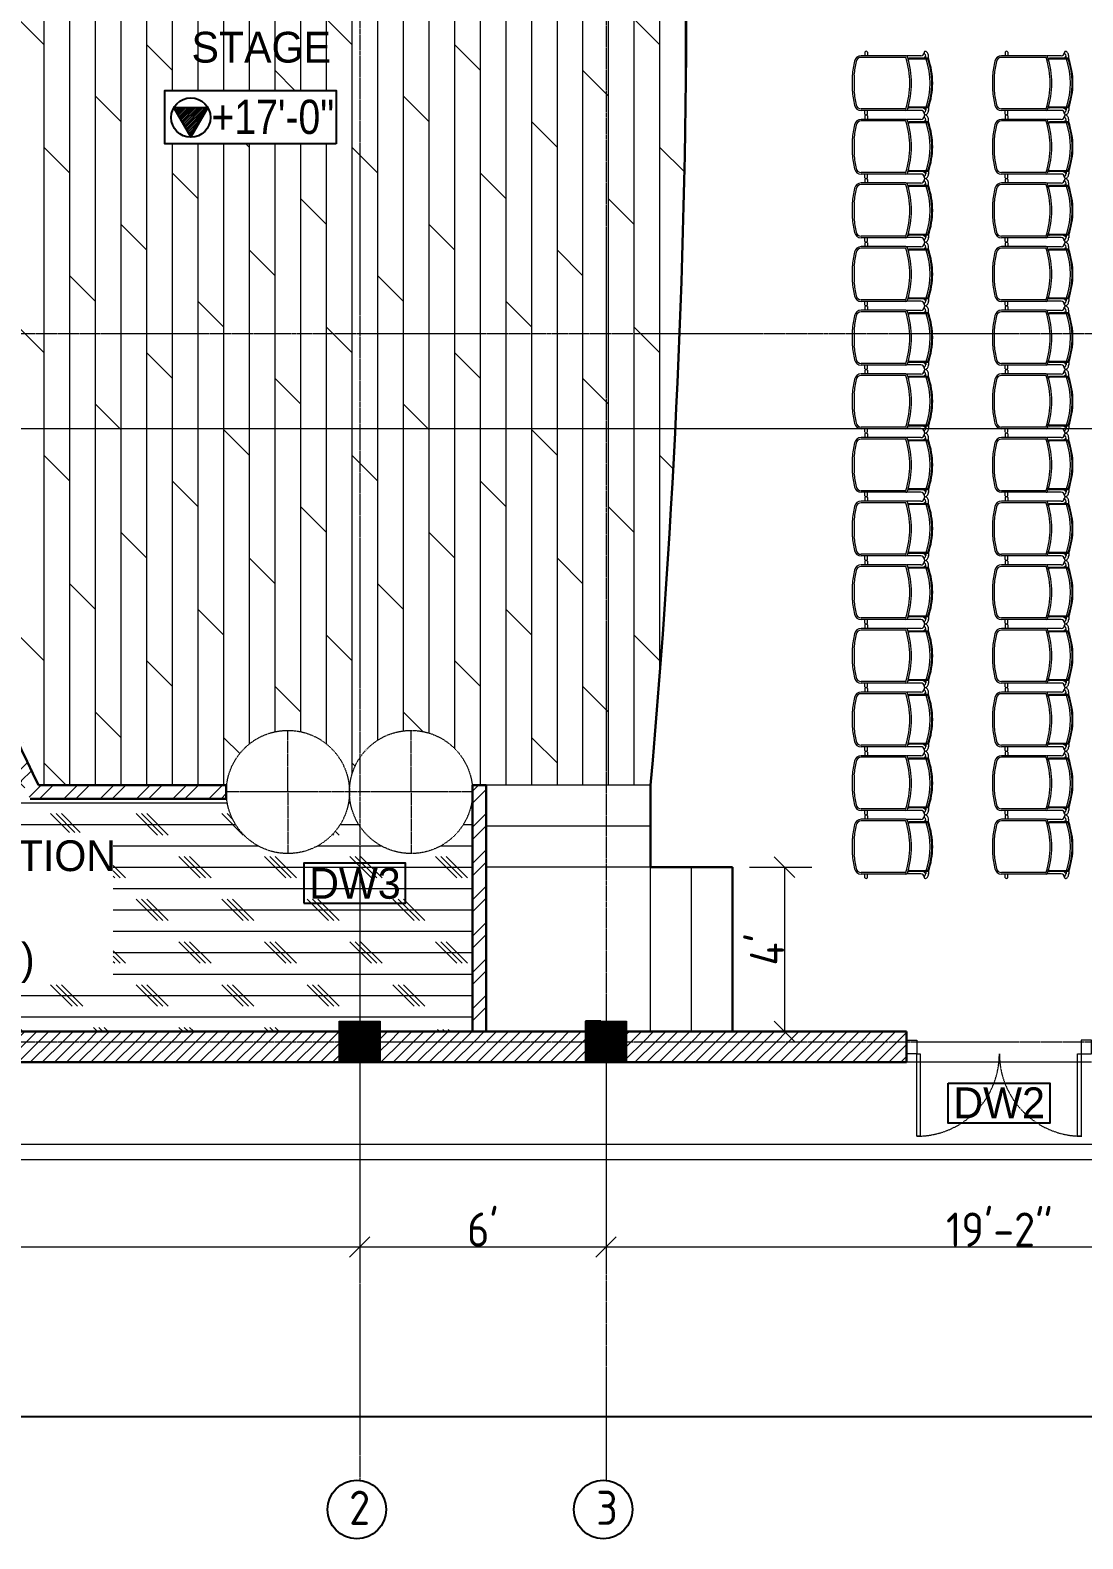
# Model space of a CAD drawing. Extents: x -95606 to 113309, y -42160 to -940.
# Drawn here: x -42306.3 to -41998.6, y -20272.8 to -19831.8 of the extents above; entities that cross this region are included whole.
import ezdxf

# ---------------------------------------------------------------- set-up
doc = ezdxf.new("R2010")
doc.units = 0
doc.header["$LTSCALE"] = 0.02
doc.header["$MEASUREMENT"] = 0
doc.header["$PDMODE"] = 3
doc.header["$PDSIZE"] = -2
for name, pattern in [('ACAD_ISO04W100', [30, 24, -3, 0, -3]), ('CENTERX2', [101.6, 63.5, -12.7, 12.7, -12.7]), ('DASHED', [0.75, 0.5, -0.25])]:
    doc.linetypes.add(name, pattern=pattern)
doc.layers.get('0').update_dxf_attribs({"linetype": 'CONTINUOUS'})
doc.layers.get('DEFPOINTS').update_dxf_attribs({"linetype": 'CONTINUOUS'})
for name, color, linetype, lineweight in [('dimension', 250, 'CONTINUOUS', 18), ('DOOR WIN TEXT', 102, 'CONTINUOUS', 25), ('Hatch', 252, 'CONTINUOUS', 9), ('RBH CENTER LINE', 1, 'ACAD_ISO04W100', 13), ('RBH DIMENSIONS', 8, 'CONTINUOUS', 15), ('RBH hatch', 43, 'CONTINUOUS', 0), ('RBH TEXT', 50, 'CONTINUOUS', 13), ('RBH TEXT FRAME', 90, 'CONTINUOUS', 25), ('RBH WALL - 0.18', 252, 'CONTINUOUS', 18), ('RBH WALL - 0.30', 7, 'CONTINUOUS', 30), ('RBH-FURNITURE', 112, 'CONTINUOUS', 15)]:
    doc.layers.add(name, color=color, linetype=linetype, lineweight=lineweight)
doc.layers.add('RBH DO & WIN', color=7, linetype='CONTINUOUS', lineweight=9, true_color=0x8a008a)
doc.layers.add('RBH STAIRCASE', color=7, linetype='CONTINUOUS', lineweight=15, true_color=0x287763)
doc.styles.add('RBH-225', font='ARIALN.TTF', dxfattribs={"height": 225})
doc.styles.add('RBH-TEXT', font='ARIALN.TTF', dxfattribs={"height": 175})
doc.styles.get("Standard").update_dxf_attribs({"font": 'ISOCP'})
doc.dimstyles.new('RBH DIM 01', dxfattribs={"dimtxt": 10, "dimasz": 6, "dimexe": 8, "dimexo": 5, "dimgap": 0.09, "dimtad": 1, "dimdec": 0, "dimzin": 0, "dimdsep": 46, "dimlunit": 4, "dimtxsty": 'Standard', "dimblk": 'OBLIQUE', "dimcen": 0.09, "dimclrd": 4, "dimclre": 1, "dimclrt": 2, "dimadec": 0, "dimazin": 0, "dimtfac": 1, "dimtdec": 0, "dimtofl": 0, "dimtmove": 0, "dimatfit": 3, "dimldrblk": 'OPEN30', "dimfxl": 1, "dimtolj": 1, "dimtzin": 0, "dimlwd": -1, "dimlwe": -1, "dimarcsym": 0})
pattern_1 = [(45, (-411609.7358, -522238.5927), (-1.767766953, 1.767766953), [])]

# ---------------------------------------------------------------- blocks, each defined once
blk = doc.blocks.new('_Oblique')
at = {"color": 0, "linetype": 'ByBlock', "lineweight": -2}
blk.add_line((-0.5, -0.5), (0.5, 0.5), dxfattribs=at)
blk = doc.blocks.new('*D1015')
at = {"layer": 'DEFPOINTS', "color": 0, "lineweight": -2, "ltscale": 0.75, "transparency": 16777216}
for p in [(-42515, -20133.46), (-42210, -20133.46), (-42210, -20187.46)]:
    blk.add_point(p, dxfattribs=at)
at = {"layer": 'RBH DIMENSIONS', "color": 1, "ltscale": 0.75, "transparency": 16777216}
for p, q in [((-42515, -20138.46), (-42515, -20195.46)), ((-42210, -20138.46), (-42210, -20195.46))]:
    blk.add_line(p, q, dxfattribs=at)
at = {"layer": 'RBH DIMENSIONS', "color": 4, "ltscale": 0.75, "transparency": 16777216}
blk.add_line((-42515, -20187.46), (-42210, -20187.46), dxfattribs=at)
at = {"layer": 'RBH DIMENSIONS', "color": 4, "ltscale": 0.75, "transparency": 16777216, "xscale": 6, "yscale": 6, "zscale": 6, "rotation": 180}
blk.add_blockref('_Oblique', (-42515, -20187.46), dxfattribs=at)
at = {"layer": 'RBH DIMENSIONS', "color": 4, "ltscale": 0.75, "transparency": 16777216, "xscale": 6, "yscale": 6, "zscale": 6}
blk.add_blockref('_Oblique', (-42210, -20187.46), dxfattribs=at)
at = {"layer": 'RBH DIMENSIONS', "color": 2, "ltscale": 0.75, "transparency": 16777216, "insert": (-42362.5, -20182.37), "char_height": 10, "attachment_point": 5}
blk.add_mtext('\\A1;25\'-5"', dxfattribs=at)
blk = doc.blocks.new('_Open30')
at = {"color": 0, "linetype": 'ByBlock', "lineweight": -2}
for p, q in [((-1, 0.268), (0, 0)), ((0, 0), (-1, -0.268)), ((0, 0), (-1, 0))]:
    blk.add_line(p, q, dxfattribs=at)
blk = doc.blocks.new('*D919')
at = {"layer": 'DEFPOINTS', "color": 0, "lineweight": -2, "ltscale": 0.75, "transparency": 16777216}
for p in [(-42210, -20133.46), (-42138, -20141.84), (-42138, -20187.46)]:
    blk.add_point(p, dxfattribs=at)
at = {"layer": 'RBH DIMENSIONS', "color": 1, "ltscale": 0.75, "transparency": 16777216}
for p, q in [((-42210, -20138.46), (-42210, -20195.46)), ((-42138, -20146.84), (-42138, -20195.46))]:
    blk.add_line(p, q, dxfattribs=at)
at = {"layer": 'RBH DIMENSIONS', "color": 4, "ltscale": 0.75, "transparency": 16777216}
blk.add_line((-42210, -20187.46), (-42138, -20187.46), dxfattribs=at)
at = {"layer": 'RBH DIMENSIONS', "color": 4, "ltscale": 0.75, "transparency": 16777216, "xscale": 6, "yscale": 6, "zscale": 6, "rotation": 180}
blk.add_blockref('_Oblique', (-42210, -20187.46), dxfattribs=at)
at = {"layer": 'RBH DIMENSIONS', "color": 4, "ltscale": 0.75, "transparency": 16777216, "xscale": 6, "yscale": 6, "zscale": 6}
blk.add_blockref('_Oblique', (-42138, -20187.46), dxfattribs=at)
at = {"layer": 'RBH DIMENSIONS', "color": 2, "ltscale": 0.75, "transparency": 16777216, "insert": (-42174, -20182.37), "char_height": 10, "attachment_point": 5}
blk.add_mtext("\\A1;6'", dxfattribs=at)
blk = doc.blocks.new('*D1016')
at = {"layer": 'DEFPOINTS', "color": 0, "lineweight": -2, "ltscale": 0.75, "transparency": 16777216}
for p in [(-42138, -20133.46), (-41908, -20138.46), (-41908, -20187.46)]:
    blk.add_point(p, dxfattribs=at)
at = {"layer": 'RBH DIMENSIONS', "color": 1, "ltscale": 0.75, "transparency": 16777216}
for p, q in [((-42138, -20138.46), (-42138, -20195.46)), ((-41908, -20143.46), (-41908, -20195.46))]:
    blk.add_line(p, q, dxfattribs=at)
at = {"layer": 'RBH DIMENSIONS', "color": 4, "ltscale": 0.75, "transparency": 16777216}
blk.add_line((-42138, -20187.46), (-41908, -20187.46), dxfattribs=at)
at = {"layer": 'RBH DIMENSIONS', "color": 4, "ltscale": 0.75, "transparency": 16777216, "xscale": 6, "yscale": 6, "zscale": 6, "rotation": 180}
blk.add_blockref('_Oblique', (-42138, -20187.46), dxfattribs=at)
at = {"layer": 'RBH DIMENSIONS', "color": 4, "ltscale": 0.75, "transparency": 16777216, "xscale": 6, "yscale": 6, "zscale": 6}
blk.add_blockref('_Oblique', (-41908, -20187.46), dxfattribs=at)
at = {"layer": 'RBH DIMENSIONS', "color": 2, "ltscale": 0.75, "transparency": 16777216, "insert": (-42023, -20182.37), "char_height": 10, "attachment_point": 5}
blk.add_mtext('\\A1;19\'-2"', dxfattribs=at)
blk = doc.blocks.new('DW2')
at = {"layer": 'RBH DO & WIN', "ltscale": 0.75}
for points in [[(0, 2), (3, 2), (3, -2), (0, -2)], [(54, 2), (51, 2), (51, -2), (54, -2)], [(3, -2), (4, -2), (4, -26.15), (3, -26.15)], [(50, -2), (51, -2), (51, -26.15), (50, -26.15)]]:
    blk.add_lwpolyline(points, close=True, dxfattribs=at)
at = {"layer": 'RBH DO & WIN', "linetype": 'DASHED', "ltscale": 0.15}
for centre, start, end in [((3, -2), 270, 0), ((51.23, -2), 180, 270)]:
    blk.add_arc(centre, 24.12, start, end, dxfattribs=at)
blk = doc.blocks.new('*D1021')
at = {"layer": 'DEFPOINTS', "color": 0, "lineweight": -2, "ltscale": 0.75, "transparency": 16777216}
for p in [(-42515.37, -20133.46), (-41103.39, -20133.46), (-41103.39, -20237.03)]:
    blk.add_point(p, dxfattribs=at)
at = {"layer": 'DOOR WIN TEXT', "color": 1, "ltscale": 0.75, "transparency": 16777216}
for p, q in [((-42515.37, -20138.46), (-42515.37, -20245.03)), ((-41103.39, -20138.46), (-41103.39, -20245.03))]:
    blk.add_line(p, q, dxfattribs=at)
at = {"layer": 'DOOR WIN TEXT', "color": 4, "ltscale": 0.75, "transparency": 16777216}
blk.add_line((-42515.37, -20237.03), (-41103.39, -20237.03), dxfattribs=at)
at = {"layer": 'DOOR WIN TEXT', "color": 4, "ltscale": 0.75, "transparency": 16777216, "xscale": 6, "yscale": 6, "zscale": 6, "rotation": 180}
blk.add_blockref('_Oblique', (-42515.37, -20237.03), dxfattribs=at)
at = {"layer": 'DOOR WIN TEXT', "color": 4, "ltscale": 0.75, "transparency": 16777216, "xscale": 6, "yscale": 6, "zscale": 6}
blk.add_blockref('_Oblique', (-41103.39, -20237.03), dxfattribs=at)
at = {"layer": 'DOOR WIN TEXT', "color": 2, "ltscale": 0.75, "transparency": 16777216, "insert": (-41809.38, -20231.94), "char_height": 10, "attachment_point": 5}
blk.add_mtext('\\A1;117\'-8"', dxfattribs=at)
blk = doc.blocks.new('*D1058')
at = {"layer": 'DEFPOINTS', "color": 0, "lineweight": -2, "ltscale": 0.75, "transparency": 16777216}
for p in [(-42101, -20076.46), (-42101, -20124.46), (-42085.83, -20124.46)]:
    blk.add_point(p, dxfattribs=at)
at = {"layer": 'dimension', "color": 1, "ltscale": 0.75, "transparency": 16777216}
for p, q in [((-42096, -20076.46), (-42077.83, -20076.46)), ((-42096, -20124.46), (-42077.83, -20124.46))]:
    blk.add_line(p, q, dxfattribs=at)
at = {"layer": 'dimension', "color": 4, "ltscale": 0.75, "transparency": 16777216}
blk.add_line((-42085.83, -20076.46), (-42085.83, -20124.46), dxfattribs=at)
at = {"layer": 'dimension', "color": 4, "ltscale": 0.75, "transparency": 16777216, "xscale": 6, "yscale": 6, "zscale": 6}
for p, rotation in [((-42085.83, -20076.46), 90), ((-42085.83, -20124.46), 270)]:
    blk.add_blockref('_Oblique', p, dxfattribs=dict(at, rotation=rotation))
at = {"layer": 'dimension', "color": 2, "ltscale": 0.75, "transparency": 16777216, "insert": (-42090.92, -20100.46), "char_height": 10, "attachment_point": 5, "rotation": 90}
blk.add_mtext("\\A1;4'", dxfattribs=at)
blk = doc.blocks.new('RGR')
at = {"layer": 'RBH-FURNITURE', "color": 253}
for p, q in [((-7.25, 5.44), (-8.03, 5.44)), ((-7.25, 4.64), (-7.92, 4.64)), ((-7.74, 4.64), (-7.86, 4.64)), ((-7.74, 4.64), (-7.86, 4.64)), ((-7.25, 5.44), (-7.25, -0.21)), ((-7.01, 5.26), (-7.01, -0.2)), ((7.01, 5.26), (7.01, -0.2)), ((7.25, 5.44), (8.03, 5.44)), ((7.25, 5.44), (7.25, -0.21)), ((7.25, 4.64), (7.92, 4.64)), ((7.74, 4.64), (7.86, 4.64)), ((7.74, 4.64), (7.86, 4.64)), ((-8.91, 4.13), (-8.91, 4.13)), ((-7.97, 3.23), (-7.97, -1)), ((7.97, 3.23), (7.97, -1)), ((8.91, 4.13), (8.91, 4.13)), ((-8.01, -1.19), (-8.01, -14.23)), ((-7.53, -1.25), (-7.53, -14.23)), ((7.53, -1.25), (7.53, -14.23)), ((8.01, -1.19), (8.01, -14.23)), ((-9.07, -12.41), (-8.01, -12.41)), ((-9.07, -13.13), (-8.01, -13.13)), ((9.07, -12.41), (8.01, -12.41)), ((9.07, -13.13), (8.01, -13.13)), ((-2.36, -16.34), (2.36, -16.34)), ((-2.18, -16.84), (2.18, -16.84))]:
    blk.add_line(p, q, dxfattribs=at)
for centre, radius, start, end in [((-8.89, 4.53), 0.4, 140.5482, 182.3926), ((-8.89, 4.53), 0.4, 180, 323.7562), ((-7.86, 3.74), 1.7, 111.8706, 142.152), ((-7.86, 3.74), 0.9, 90, 142.152), ((-7.86, 3.74), 1.7, 90, 111.8706), ((-8.87, 3.23), 1.7, 41.0598, 56.113), ((0, -15.36), 22.02, 70.784, 109.216), ((0.24, -17.39), 23.91, 90.5791, 108.2517), ((0.23, -16.12), 22.57, 90.5894, 109.3529), ((0, -16.08), 21.99, 71.4193, 108.5807), ((-0.24, -17.39), 23.91, 71.7483, 89.4209), ((-0.23, -16.12), 22.57, 70.6471, 89.4106), ((8.87, 3.23), 1.7, 123.887, 138.9402), ((7.86, 3.74), 1.7, 68.1294, 90), ((7.86, 3.74), 0.9, 37.848, 90), ((7.86, 3.74), 1.7, 37.848, 68.1294), ((8.89, 4.53), 0.4, 216.2438, 0), ((8.89, 4.53), 0.4, 357.6074, 39.4518), ((-8.87, 3.23), 0.9, 0, 90), ((0.25, -26.03), 26.51, 90.5317, 107.3791), ((-8.87, 3.23), 1.7, 17.6472, 41.0598), ((0.25, -26.03), 26.03, 90.5415, 107.2493), ((-0.25, -26.03), 26.51, 72.6209, 89.4683), ((-0.25, -26.03), 26.03, 72.7507, 89.4585), ((8.87, 3.23), 1.7, 138.9402, 162.3528), ((8.87, 3.23), 0.9, 90, 180), ((-7.53, -1.19), 0.48, 107.3791, 180), ((-7.45, -1.25), 0.08, 107.2493, 180), ((-6.73, -0.17), 0.519, 184.9854, 227.7895), ((-6.73, -0.17), 0.279, 186.7996, 277.5565), ((6.73, -0.17), 0.279, 262.4435, 353.2004), ((6.73, -0.17), 0.519, 312.2105, 355.0146), ((7.45, -1.25), 0.08, 0, 72.7507), ((7.53, -1.19), 0.48, 0, 72.6209), ((-8.9, -12.77), 0.4, 115.8419, 244.1581), ((8.9, -12.77), 0.4, 295.8419, 64.1581), ((-6.01, -14.23), 2, 179.9999, 257.0769), ((-6.01, -14.23), 1.52, 179.9999, 257.0769), ((0.23, 12.96), 29.9, 257.0767, 265.3679), ((0.23, 12.96), 29.42, 257.0767, 264.9386), ((-0.23, 12.96), 29.9, 274.6321, 282.9233), ((-0.23, 12.96), 29.42, 275.0614, 282.9233), ((6.01, -14.23), 1.52, 282.9231, 0.0001), ((6.01, -14.23), 2, 282.9231, 0.0001)]:
    blk.add_arc(centre, radius, start, end, dxfattribs=at)
blk = doc.blocks.new('CHAIR')
at = {"layer": 'RBH DIMENSIONS', "rotation": 270}
blk.add_blockref('RGR', (12.16, 0), dxfattribs=at)

msp = doc.modelspace()

# ---------------------------------------------------------------- hatches: boundary and pattern name
at = {"layer": 'Hatch', "ltscale": 0.75}
h = msp.add_hatch(dxfattribs=at)
h.set_pattern_fill('ANSI31', color=256, scale=20)
h.set_pattern_definition(pattern_1)
h.paths.add_polyline_path([(-42215.996, -20124.459), (-42327.496, -20124.459), (-42327.496, -20127.459), (-42215.996, -20127.459)])
h = msp.add_hatch(dxfattribs=at)
h.set_pattern_fill('ANSI31', color=256, scale=20)
h.set_pattern_definition(pattern_1)
h.paths.add_polyline_path([(-42143.996, -20124.459), (-42203.996, -20124.459), (-42203.996, -20127.459), (-42143.996, -20127.459)])
h = msp.add_hatch(dxfattribs=at)
h.set_pattern_fill('ANSI31', color=256, scale=20)
h.set_pattern_definition(pattern_1)
h.paths.add_polyline_path([(-42050.112, -20127.459), (-42050.112, -20124.459), (-42131.996, -20124.459), (-42131.996, -20127.459)])
h = msp.add_hatch(dxfattribs=at)
h.set_pattern_fill('ANSI31', color=256, scale=20)
h.set_pattern_definition(pattern_1)
h.paths.add_polyline_path([(-42215.996, -20127.459), (-42327.496, -20127.459), (-42327.496, -20133.459), (-42215.996, -20133.459)])
h = msp.add_hatch(dxfattribs=at)
h.set_pattern_fill('ANSI31', color=256, scale=20)
h.set_pattern_definition(pattern_1)
h.paths.add_polyline_path([(-42143.996, -20127.459), (-42203.996, -20127.459), (-42203.996, -20133.459), (-42143.996, -20133.459)])
h = msp.add_hatch(dxfattribs=at)
h.set_pattern_fill('ANSI31', color=256, scale=20)
h.set_pattern_definition(pattern_1)
h.paths.add_polyline_path([(-42050.112, -20133.459), (-42050.112, -20127.459), (-42131.996, -20127.459), (-42131.996, -20133.459)])
at = {"layer": 'RBH DIMENSIONS'}
h = msp.add_hatch(dxfattribs=at)
h.set_pattern_fill('ANSI31', color=6)
h.set_pattern_definition([(45, (-411633.71602, -522222.55568), (-0.088388347648, 0.088388347648), [])])
h.paths.add_polyline_path([(-42215.996, -20121.459), (-42215.996, -20133.459), (-42203.996, -20133.459), (-42203.996, -20121.459)])
h = msp.add_hatch(dxfattribs=at)
h.set_pattern_fill('ANSI31', color=6)
h.set_pattern_definition([(45, (-411561.71602, -522222.55568), (-0.088388347648, 0.088388347648), [])])
h.paths.add_polyline_path([(-42143.996, -20121.459), (-42143.996, -20133.459), (-42131.996, -20133.459), (-42131.996, -20121.459)])
at = {"layer": 'RBH hatch', "ltscale": 0.75}
h = msp.add_hatch(dxfattribs=at)
h.set_pattern_fill('DOLMIT', color=256, scale=30, angle=270)
h.set_pattern_definition([(270, (-411609.736, -522238.593), (7.5, -1e-15), []), (315, (-411609.736, -522238.593), (15, 15), [10.6066017, -21.2132034])])
h.paths.add_polyline_path([(-42214.996, -19587.705, -0.7423581), (-42248.885, -19581.459), (-42303.871, -19581.459, 0.0679969), (-42348.453, -19713.459), (-42214.996, -19713.459)])
h.paths.add_polyline_path([(-42124.996, -19581.459), (-42172.996, -19581.459), (-42177.107, -19581.459, -0.9458235), (-42212.996, -19579.459, -0.1195351), (-42214.996, -19587.705), (-42214.996, -19713.459), (-42116.51, -19713.459, 0.0125149)])
h.paths.add_polyline_path([(-42116.51, -19713.459), (-42214.996, -19713.459), (-42214.996, -19920.459), (-42116.51, -19920.459, 0.0195897)])
h.paths.add_polyline_path([(-42214.996, -19713.459), (-42348.453, -19713.459, 0.0506082), (-42357.669, -19816.959, 0.0506082), (-42348.453, -19920.459), (-42214.996, -19920.459)])
h.paths.add_polyline_path([(-42216.866, -19849.384), (-42216.866, -19865.036), (-42266.979, -19865.036), (-42266.979, -19849.384)], flags=16)
h.paths.add_polyline_path([(-42253.615, -19857.337, -1), (-42265.123, -19857.337, -1)], flags=0)
h.paths.add_polyline_path([(-42254.387, -19854.461), (-42259.369, -19863.091), (-42264.351, -19854.461)], flags=0)
h.paths.add_polyline_path([(-42214.996, -19920.459), (-42348.453, -19920.459, 0.0138056), (-42342.321, -19948.202), (-42214.996, -19948.202)])
h.paths.add_polyline_path([(-42116.51, -19920.459), (-42214.996, -19920.459), (-42214.996, -19948.202), (-42117.743, -19948.202, 0.0026271)])
h.paths.add_polyline_path([(-42117.743, -19948.202), (-42214.996, -19948.202), (-42214.996, -20046.212, -0.1195351), (-42212.996, -20054.459, -0.9458235), (-42177.107, -20052.459), (-42172.996, -20052.459), (-42124.996, -20052.459, 0.0098875)])
h.paths.add_polyline_path([(-42214.996, -19948.202), (-42342.321, -19948.202, 0.0541404), (-42303.871, -20052.459), (-42248.885, -20052.459, -0.7423581), (-42214.996, -20046.212)])
h.paths.add_polyline_path([(-42259.618, -19823.115), (-42213.228, -19823.115), (-42213.228, -19799.945), (-42259.618, -19799.945)], flags=9)
h.paths.add_polyline_path([(-42259.032, -19867.594), (-42214.966, -19867.594), (-42214.966, -19846.775), (-42259.032, -19846.775)], flags=9)
h.paths.add_polyline_path([(-42261.866, -19847.3), (-42217.321, -19847.3), (-42217.321, -19826.447), (-42261.866, -19826.447)], flags=24)
h = msp.add_hatch(dxfattribs=at)
h.set_pattern_fill('ANSI32', color=256, scale=20)
h.set_pattern_definition([(45, (-411609.736, -522238.593), (-5.30330086, 5.30330086), []), (45, (-411606.2, -522238.593), (-5.30330086, 5.30330086), [])])
edge = h.paths.add_edge_path()
edge.add_line((-42248.996, -20052.459), (-42303.871, -20052.459))
edge.add_arc((-41843.089, -19823.302), 514.618, 194.04618, 206.44215, ccw=False)
edge.add_line((-42342.321, -19948.202), (-42346.443, -19948.202))
edge.add_arc((-41843.089, -19823.302), 518.618, 193.93565, 206.71625)
edge.add_line((-42306.342, -20056.459), (-42248.996, -20056.459))
edge.add_line((-42248.996, -20056.459), (-42248.996, -20052.459))
h = msp.add_hatch(dxfattribs=at)
h.set_pattern_fill('CORK', color=256, scale=50)
h.set_pattern_definition([(0, (-411609.736, -522251.4257), (0, 6.25), []), (135, (-411606.61, -522254.55), (-12.5, -12.5), [8.8388348, -8.8388348]), (135, (-411605.048, -522254.55), (-12.5, -12.5), [8.8388348, -8.8388348]), (135, (-411603.486, -522254.55), (-12.5, -12.5), [8.8388348, -8.8388348])])
edge = h.paths.add_edge_path()
edge.add_line((-42306.342, -20056.39), (-42248.885, -20056.39))
edge.add_arc((-42230.996, -20054.39), 18, 186.37937, 332.73396)
edge.add_line((-42214.996, -20062.636), (-42214.996, -20121.39))
edge.add_line((-42214.996, -20121.39), (-42220.996, -20121.39))
edge.add_line((-42220.996, -20121.39), (-42220.996, -20124.39))
edge.add_line((-42220.996, -20124.39), (-42387.496, -20124.39))
edge.add_line((-42387.496, -20124.39), (-42387.496, -20011.89))
edge.add_line((-42387.496, -20011.89), (-42326.177, -20011.89))
edge.add_arc((-41843.089, -19823.233), 518.618, 201.33175, 206.71625)
edge = h.paths.add_edge_path()
edge.add_line((-42176.996, -20124.39), (-42208.996, -20124.39))
edge.add_line((-42208.996, -20124.39), (-42208.996, -20121.39))
edge.add_line((-42208.996, -20121.39), (-42214.996, -20121.39))
edge.add_line((-42214.996, -20121.39), (-42214.996, -20062.636))
edge.add_arc((-42230.996, -20054.39), 18, 332.73396, 360)
edge.add_arc((-42194.996, -20054.39), 18, 180, 360)
edge.add_line((-42176.996, -20054.39), (-42176.996, -20124.39))
h.paths.add_polyline_path([(-42370.598, -20066.27), (-42282.081, -20066.27), (-42282.081, -20107.751), (-42370.598, -20107.751)], flags=16)
h.paths.add_polyline_path([(-42199.539, -20122.46), (-42182.526, -20122.46), (-42182.526, -20123.92), (-42199.539, -20123.92)], flags=16)
h = msp.add_hatch(dxfattribs=at)
h.set_pattern_fill('ANSI32', color=256, scale=20)
h.set_pattern_definition([(45, (-42283.114, -20054.234), (-5.3033, 5.3033), []), (45, (-42279.5785, -20054.234), (-5.3033, 5.3033), [])])
h.paths.add_polyline_path([(-42172.996, -20052.459), (-42176.996, -20052.459), (-42176.996, -20124.459), (-42172.996, -20124.459)])
at = {"layer": 'RBH TEXT FRAME'}
h = msp.add_hatch(dxfattribs=at)
h.set_pattern_fill('ANSI31', color=1, scale=4)
h.set_pattern_definition([(45, (-141804.9275, -20682.8603), (-0.3535533906, 0.3535533906), [])])
h.paths.add_polyline_path([(-42254.387, -19854.461), (-42264.351, -19854.461), (-42259.369, -19863.091)])

# ---------------------------------------------------------------- linework, layer by layer
at = {"layer": 'RBH CENTER LINE', "linetype": 'CENTERX2', "ltscale": 0.12}
for p, q in [((-42137.996, -19434.459), (-42137.996, -20255.646)), ((-42209.996, -19446.195), (-42209.996, -20255.646)), ((-42573.161, -19920.459), (-40815.457, -19920.459)), ((-42573.161, -20127.459), (-40815.457, -20127.459))]:
    msp.add_line(p, q, dxfattribs=at)
at = {"layer": 'RBH DIMENSIONS', "ltscale": 0.75}
for points in [[(-42215.996, -20121.459), (-42203.996, -20121.459), (-42203.996, -20133.459), (-42215.996, -20133.459)], [(-42215.996, -20121.459), (-42203.996, -20121.459), (-42203.996, -20133.459), (-42215.996, -20133.459)], [(-42143.996, -20121.459), (-42131.996, -20121.459), (-42131.996, -20133.459), (-42143.996, -20133.459)], [(-42143.996, -20121.459), (-42131.996, -20121.459), (-42131.996, -20133.459), (-42143.996, -20133.459)], [(-42143.996, -20121.459), (-42131.996, -20121.459), (-42131.996, -20133.459), (-42143.996, -20133.459)], [(-42143.996, -20121.459), (-42131.996, -20121.459), (-42131.996, -20133.459), (-42143.996, -20133.459)]]:
    msp.add_lwpolyline(points, close=True, dxfattribs=at)
at = {"layer": 'RBH DO & WIN', "linetype": 'DASHED', "ltscale": 0.15}
for p, q in [((-42230.996, -20054.459), (-42230.996, -20036.459)), ((-42194.996, -20054.459), (-42194.996, -20036.459)), ((-42176.996, -20054.459), (-42248.996, -20054.459)), ((-42212.996, -20054.459), (-42248.996, -20054.459)), ((-42230.996, -20054.459), (-42230.996, -20072.459)), ((-42194.996, -20054.459), (-42194.996, -20072.459))]:
    msp.add_line(p, q, dxfattribs=at)
for centre in [(-42230.996, -20054.459), (-42194.996, -20054.459)]:
    msp.add_circle(centre, 18, dxfattribs=at)
at = {"layer": 'RBH STAIRCASE', "ltscale": 5}
for p, q in [((-42124.996, -20052.459), (-42172.996, -20052.459)), ((-42124.996, -20124.459), (-42124.996, -20052.459)), ((-42124.996, -20064.459), (-42172.996, -20064.459)), ((-42112.996, -20076.459), (-42172.996, -20076.459)), ((-42112.996, -20124.459), (-42112.996, -20076.459)), ((-42100.996, -20124.459), (-42100.996, -20076.459))]:
    msp.add_line(p, q, dxfattribs=at)
at = {"layer": 'RBH TEXT FRAME', "color": 1}
for points in [[(-42216.866, -19865.036), (-42266.979, -19865.036), (-42266.979, -19849.384), (-42216.866, -19849.384)], [(-42259.369, -19863.091), (-42254.387, -19854.461), (-42264.351, -19854.461)]]:
    msp.add_lwpolyline(points, close=True, dxfattribs=at)
at = {"layer": 'RBH TEXT FRAME', "color": 4}
for points in [[(-42226.301, -20086.983), (-42196.637, -20086.983), (-42196.637, -20075.303), (-42226.301, -20075.303)], [(-42037.944, -20139.618), (-42008.28, -20139.618), (-42008.28, -20151.299), (-42037.944, -20151.299)]]:
    msp.add_lwpolyline(points, close=True, dxfattribs=at)
at = {"layer": 'RBH TEXT FRAME', "color": 1}
msp.add_circle((-42259.369, -19857.337), 5.754, dxfattribs=at)
at = {"layer": 'RBH TEXT FRAME'}
for centre in [(-42210.825, -20264.184), (-42138.825, -20264.184)]:
    msp.add_circle(centre, 8.578, dxfattribs=at)
at = {"layer": 'RBH WALL - 0.18', "color": 3, "ltscale": 0.75}
msp.add_line((-42530.501, -19948.202), (-40918.34, -19948.202), dxfattribs=at)
at = {"layer": 'RBH WALL - 0.18', "ltscale": 0.75}
for p, q in [((-41996.112, -20133.459), (-42050.112, -20133.459)), ((-41101.893, -20157.459), (-42544.996, -20157.459)), ((-41097.393, -20161.959), (-42549.496, -20161.959))]:
    msp.add_line(p, q, dxfattribs=at)
at = {"layer": 'RBH WALL - 0.30', "ltscale": 0.75}
for p, q in [((-42248.996, -20052.459), (-42303.871, -20052.459)), ((-42248.996, -20052.459), (-42248.996, -20056.459)), ((-42176.996, -20124.459), (-42176.996, -20052.459)), ((-42172.996, -20052.459), (-42176.996, -20052.459)), ((-42172.996, -20124.459), (-42172.996, -20052.459)), ((-42124.996, -20052.459), (-42124.996, -20076.459)), ((-42248.996, -20056.459), (-42306.342, -20056.459)), ((-42172.996, -20124.459), (-42172.996, -20076.459)), ((-42124.996, -20076.459), (-42100.996, -20076.459)), ((-42100.996, -20076.459), (-42100.996, -20124.459)), ((-42139.496, -20121.459), (-42143.996, -20121.459)), ((-42215.996, -20124.459), (-42508.996, -20124.459)), ((-42215.996, -20124.459), (-42508.996, -20124.459)), ((-42100.996, -20124.459), (-42203.996, -20124.459)), ((-42143.996, -20124.459), (-42203.996, -20124.459)), ((-42050.112, -20124.459), (-42131.996, -20124.459)), ((-42050.112, -20133.459), (-42050.112, -20124.459)), ((-42050.112, -20133.459), (-42520.996, -20133.459))]:
    msp.add_line(p, q, dxfattribs=at)
for centre, radius, start, end in [((-44757.192, -19816.959), 2642.71, 354.887416, 5.112584), ((-41843.089, -19823.302), 514.618, 179.29917, 206.44215)]:
    msp.add_arc(centre, radius, start, end, dxfattribs=at)

# ---------------------------------------------------------------- block references
at = {"layer": 'DOOR WIN TEXT'}
msp.add_blockref('DW2', (-42050.112, -20128.959), dxfattribs=at)
at = {"layer": 'RBH WALL - 0.30'}
for p in [(-42061.314, -19847.259), (-42020.314, -19847.259), (-42061.314, -19865.859), (-42020.314, -19865.859), (-42061.314, -19884.459), (-42020.314, -19884.459), (-42061.314, -19903.059), (-42020.314, -19903.059), (-42061.314, -19921.659), (-42020.314, -19921.659), (-42061.314, -19940.259), (-42020.314, -19940.259), (-42061.314, -19958.859), (-42020.314, -19958.859), (-42061.314, -19977.459), (-42020.314, -19977.459), (-42061.314, -19996.059), (-42020.314, -19996.059), (-42061.314, -20014.659), (-42020.314, -20014.659), (-42061.314, -20033.259), (-42020.314, -20033.259), (-42061.314, -20051.859), (-42020.314, -20051.859), (-42061.314, -20070.459), (-42020.314, -20070.459)]:
    msp.add_blockref('CHAIR', p, dxfattribs=at)

# ---------------------------------------------------------------- texts
at = {"layer": 'DOOR WIN TEXT', "color": 4, "char_height": 9, "style": 'RBH-225'}
for s, insert, attachment_point in [('\\pi22.026;{\\fStylus BT|b0|i0|c0|p34;DW3}', (-42246.785, -20085.795), 7), ('\\pi21.999;{\\fStylus BT|b0|i0|c0|p34;DW2}', (-42058.428, -20140.806), 1)]:
    msp.add_mtext_dynamic_manual_height_columns(s, width=70.71517, gutter_width=1, heights=[0], dxfattribs=dict(at, insert=insert, attachment_point=attachment_point))
at = {"layer": 'RBH TEXT', "color": 0, "char_height": 9, "attachment_point": 1, "style": 'RBH-225'}
for s, insert in [('\\pi15.799;{\\fStylus BT|b0|i0|c0|p34;STAGE}', (-42274.981, -19832.261)), ('\\pi-5.6168;{\\fStylus BT|b0|i0|c0|p34;PREPARATION \\P\\pi19.716;AREA\\P\\pi16.063;(MALE)}', (-42361.881, -20068.588))]:
    msp.add_mtext_dynamic_manual_height_columns(s, width=70.71517, gutter_width=1, heights=[0], dxfattribs=dict(at, insert=insert))
at = {"layer": 'RBH TEXT', "insert": (-42256.532, -19852.113), "char_height": 10, "attachment_point": 1, "style": 'RBH-TEXT'}
msp.add_mtext_dynamic_manual_height_columns(' +17\'-0" ', width=754.00156, gutter_width=280, heights=[0], dxfattribs=at)
at = {"layer": 'RBH TEXT', "char_height": 10, "attachment_point": 1}
for s, insert in [('\\pi9.399;2', (-42222.487, -20258.687)), ('\\pi9.6191;3', (-42150.487, -20258.687))]:
    msp.add_mtext_dynamic_manual_height_columns(s, width=23.65244, gutter_width=1, heights=[0], dxfattribs=dict(at, insert=insert))

# ---------------------------------------------------------------- dimensions: what is measured, and where the dimension line sits
at = {"layer": 'dimension', "ltscale": 0.75}
dim = msp.add_linear_dim(base=(-42085.832, -20124.459), p1=(-42100.996, -20076.459), p2=(-42100.996, -20124.459), angle=90, dimstyle='RBH DIM 01', dxfattribs=at)
dim.commit()
dim.dimension.update_dxf_attribs({"geometry": '*D1058', "text_midpoint": (-42090.922, -20100.459)})
at = {"layer": 'DOOR WIN TEXT', "ltscale": 0.75}
dim = msp.add_linear_dim(base=(-41103.393, -20237.033), p1=(-42515.374, -20133.459), p2=(-41103.393, -20133.459), dimstyle='RBH DIM 01', dxfattribs=at)
dim.commit()
dim.dimension.update_dxf_attribs({"geometry": '*D1021', "text_midpoint": (-41809.383, -20231.943)})
at = {"layer": 'RBH DIMENSIONS', "ltscale": 0.75}
for base, p1, p2, picture, middle in [((-42209.996, -20187.461), (-42514.996, -20133.459), (-42209.996, -20133.459), '*D1015', (-42362.496, -20182.37)), ((-42137.996, -20187.461), (-42209.996, -20133.459), (-42137.996, -20141.841), '*D919', (-42173.996, -20182.371)), ((-41907.996, -20187.461), (-42137.996, -20133.459), (-41907.996, -20138.459), '*D1016', (-42022.996, -20182.368))]:
    dim = msp.add_linear_dim(base=base, p1=p1, p2=p2, dimstyle='RBH DIM 01', dxfattribs=at)
    dim.commit()
    dim.dimension.update_dxf_attribs({"geometry": picture, "text_midpoint": middle})

doc.saveas('drawing.dxf')
